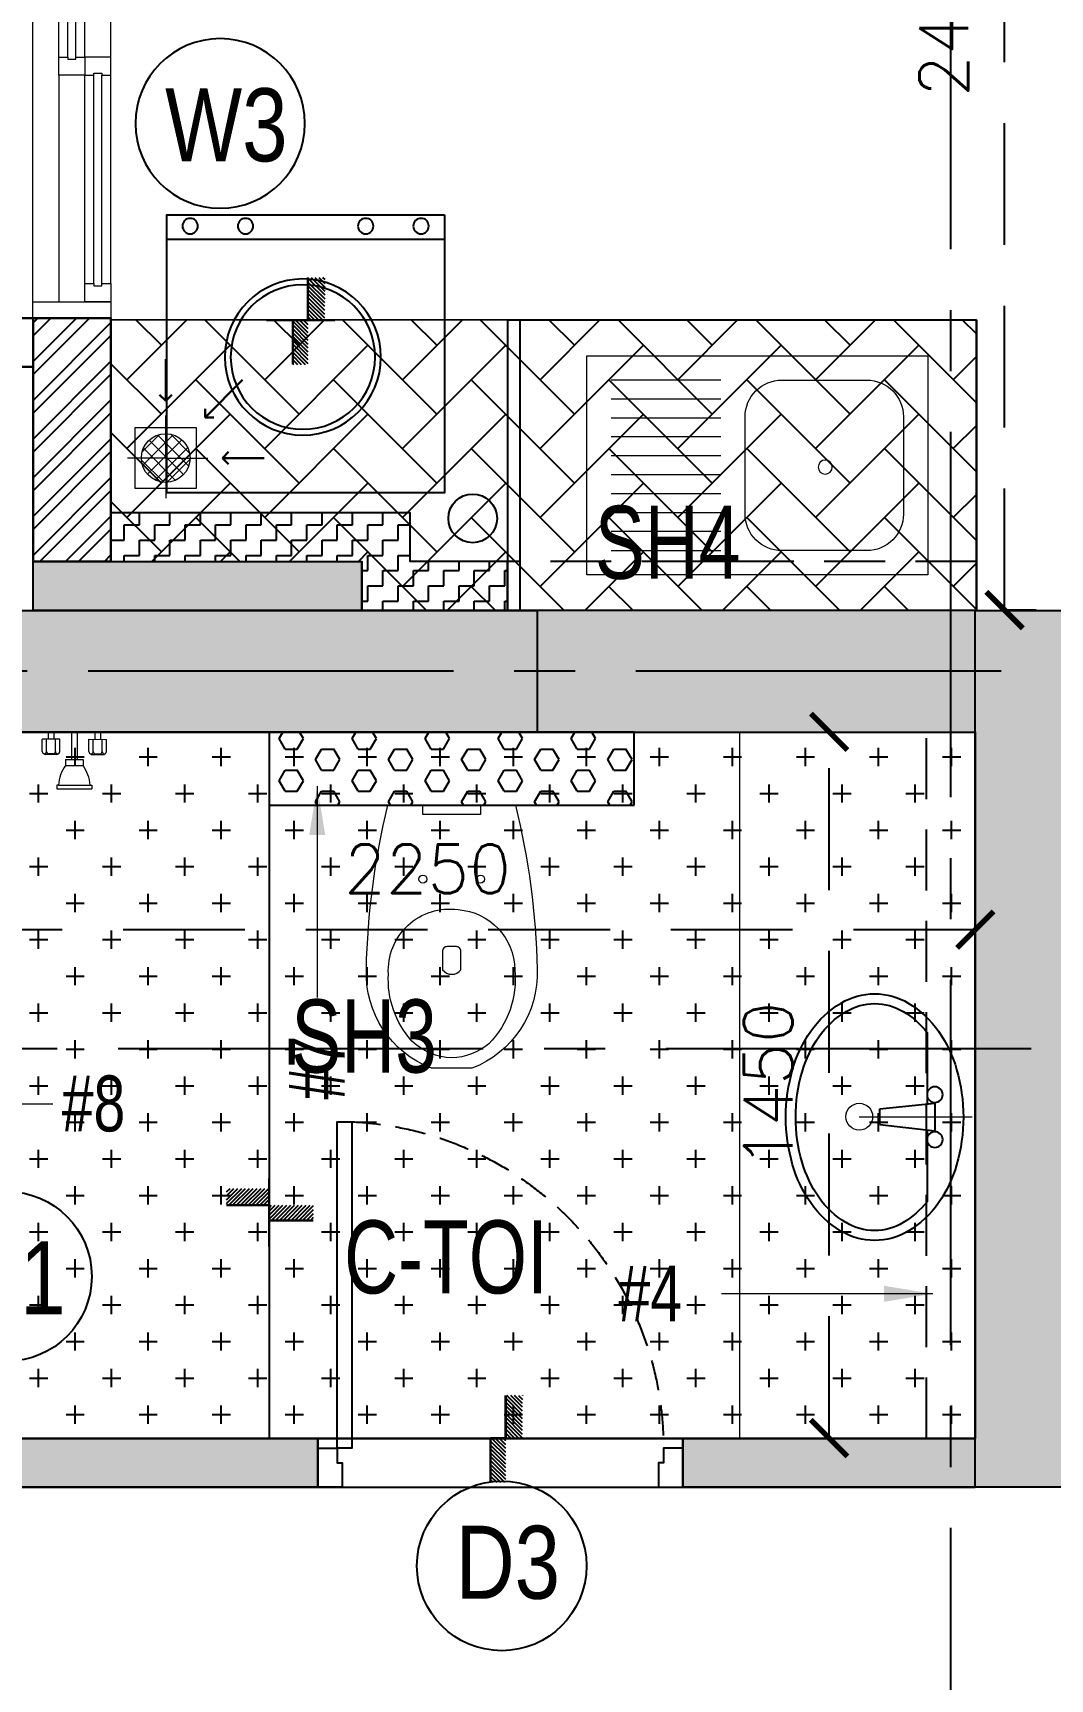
# Model space of a CAD drawing. Header units: millimetres. Extents: x 1180970 to 1231451, y -5737889 to -5695638.
# Drawn here: x 1200757 to 1202846, y -5723869 to -5720489 of the extents above; entities that cross this region are included whole.
import ezdxf
from ezdxf.enums import TextEntityAlignment as Align

# ---------------------------------------------------------------- set-up
doc = ezdxf.new("R2010")
doc.units = ezdxf.units.MM
doc.header["$LTSCALE"] = 1000
doc.header["$MEASUREMENT"] = 0
for name, pattern in [('2BHK-C$0$AUDIT_D_120904163729-0', [0]), ('2BHK-C$1$HIDDEN', [0.375, 0.25, -0.125]), ('AUDIT_D_120904163729-0', [0]), ('T8(T9 IS SIMILAR) - GROUND FLOOR - DIMENSION & TEXTING$0$HIDDEN', [0.375, 0.25, -0.125]), ('T8_REFUGE COLUMNS$0$CENTER2', [1.125, 0.75, -0.125, 0.125, -0.125])]:
    doc.linetypes.add(name, pattern=pattern)
doc.layers.get('0').update_dxf_attribs({"linetype": 'AUDIT_D_120904163729-0'})
for name, color, linetype in [('2BHK-C$0$$0$ELEV.', 5, 'Continuous'), ('2BHK-C$0$$0$LEDGE WALL', 5, 'Continuous'), ('2BHK-C$0$A-DECK SUNK 125', 8, 'Continuous'), ('2BHK-C$0$A-DOOR-FULL', 2, 'Continuous'), ('2BHK-C$0$A-HATCH -160', 251, '2BHK-C$0$AUDIT_D_120904163729-0'), ('2BHK-C$0$a-KIT FIX', 251, 'Continuous'), ('2BHK-C$0$A-SANITARY', 2, 'Continuous'), ('2BHK-C$0$A-SERVICES CUTOUT', 8, 'Continuous'), ('2BHK-C$0$a-tile drop', 3, 'Continuous'), ('2BHK-C$0$A-TOI SUNK 50MM', 8, 'Continuous'), ('2BHK-C$0$APT PLANS-typ$0$TILEDROP', 3, 'Continuous'), ('COL', 3, 'Continuous'), ('T8(T9 IS SIMILAR) - GROUND FLOOR - DIMENSION & TEXTING$0$A-DIMENSIONS', 2, 'T8(T9 IS SIMILAR) - GROUND FLOOR - DIMENSION & TEXTING$0$HIDDEN'), ('T8(T9 IS SIMILAR) - GROUND FLOOR - DIMENSION & TEXTING$0$a-window-no', 125, 'Continuous'), ('T8_REFUGE COLUMNS$0$A-CENTERLINE', 193, 'T8_REFUGE COLUMNS$0$CENTER2'), ('T8_REFUGE COLUMNS$0$A-RCC COLS', 3, 'Continuous'), ('T8_REFUGE COLUMNS$0$A-SHEAR WALL THICKENING', 3, 'Continuous')]:
    doc.layers.add(name, color=color, linetype=linetype)
for name, color, linetype, lineweight in [('2BHK-C$0$Window', 4, 'Continuous', 20), ('2BHK-C$1$$0$a-TOI-fixtures', 251, 'Continuous', 0), ('2BHK-C$1$a-TOI-fixtures', 251, 'Continuous', 0), ('2BHK-C$1$A-WALL- 160', 6, 'Continuous', 30), ('T8 - GROUND FLOOR CORE$0$a-Text', 4, 'Continuous', 0), ('T8(T9 IS SIMILAR) - GROUND FLOOR - DIMENSION & TEXTING$0$a-Text', 4, 'Continuous', 0), ('T8(T9 IS SIMILAR) - GROUND FLOOR - DIMENSION & TEXTING$0$R0-18-10-2014-T1-1st Podium Floor Plan$0$Text', 2, 'Continuous', 0), ('T8(T9 IS SIMILAR) - GROUND FLOOR$0$D&W', 8, 'Continuous', 25)]:
    doc.layers.add(name, color=color, linetype=linetype, lineweight=lineweight)
doc.layers.add('T8_REFUGE COLUMNS$0$COL-HATCH', color=7, linetype='Continuous', lineweight=25, true_color=0xa3a3a3)
doc.styles.add('2BHK-C$1$Romans 1', font='romans.shx', dxfattribs={"height": 100})
doc.styles.add('T8 - GROUND FLOOR CORE$0$ARIAL ARROW', font='swisscl.ttf')
doc.styles.add('T8(T9 IS SIMILAR) - GROUND FLOOR - DIMENSION & TEXTING$0$ARIAL ARROW', font='swisscl.ttf')
doc.styles.add('T8(T9 IS SIMILAR) - GROUND FLOOR - DIMENSION & TEXTING$0$LODHA STANDERD', font='sanss___.ttf')
doc.styles.add('T8(T9 IS SIMILAR) - GROUND FLOOR - DIMENSION & TEXTING$0$Romans 1', font='romans.shx', dxfattribs={"height": 100})
doc.styles.add('T8(T9 IS SIMILAR) - GROUND FLOOR - DIMENSION & TEXTING$0$Tahoma', font='tahoma.ttf')
doc.dimstyles.new('2BHK-C$1$ALPINE S', dxfattribs={"dimscale": 0, "dimtxt": 100, "dimasz": 75, "dimexe": 0, "dimexo": 0, "dimgap": 75, "dimtad": 1, "dimdec": 0, "dimzin": 0, "dimdsep": 46, "dimtxsty": '2BHK-C$1$Romans 1', "dimblk": '2BHK-C$1$_ArchTick', "dimcen": 0.09, "dimclrd": 256, "dimclre": 256, "dimclrt": 7, "dimadec": 0, "dimazin": 0, "dimtfac": 1, "dimtdec": 0, "dimtofl": 0, "dimtmove": 1, "dimatfit": 0, "dimldrblk": '2BHK-C$1$_Open90', "dimfxl": 1, "dimtolj": 1, "dimtzin": 0, "dimarcsym": 0})
doc.dimstyles.new('T8(T9 IS SIMILAR) - GROUND FLOOR - DIMENSION & TEXTING$0$ALPINE S', dxfattribs={"dimscale": 0, "dimtxt": 100, "dimasz": 75, "dimexe": 0, "dimexo": 0, "dimgap": 75, "dimtad": 1, "dimdec": 0, "dimzin": 0, "dimdsep": 46, "dimtxsty": 'T8(T9 IS SIMILAR) - GROUND FLOOR - DIMENSION & TEXTING$0$Romans 1', "dimblk": 'T8(T9 IS SIMILAR) - GROUND FLOOR - DIMENSION & TEXTING$0$_ArchTick', "dimcen": 0.09, "dimclrd": 256, "dimclre": 256, "dimclrt": 7, "dimadec": 0, "dimazin": 0, "dimtfac": 1, "dimtdec": 0, "dimtofl": 0, "dimtmove": 1, "dimatfit": 0, "dimldrblk": 'T8(T9 IS SIMILAR) - GROUND FLOOR - DIMENSION & TEXTING$0$_Open90', "dimfxl": 1, "dimtolj": 1, "dimtzin": 0, "dimarcsym": 0})
doc.dimstyles.new('T8(T9 IS SIMILAR) - GROUND FLOOR - DIMENSION & TEXTING$0$SAMATA STD', dxfattribs={"dimtxt": 100, "dimasz": 50, "dimexe": 50, "dimexo": 50, "dimgap": 10, "dimtad": 0, "dimdec": 0, "dimrnd": 5, "dimzin": 0, "dimdsep": 46, "dimtxsty": 'T8(T9 IS SIMILAR) - GROUND FLOOR - DIMENSION & TEXTING$0$Tahoma', "dimblk": 'T8(T9 IS SIMILAR) - GROUND FLOOR - DIMENSION & TEXTING$0$_Origin2', "dimcen": -50, "dimdle": 50, "dimclrd": 7, "dimclre": 7, "dimclrt": 7, "dimadec": 0, "dimazin": 0, "dimtfac": 1, "dimtdec": 0, "dimtmove": 1, "dimatfit": 3, "dimfxl": 150, "dimtfill": 1, "dimtolj": 1, "dimtzin": 0, "dimlwd": -1, "dimlwe": -1, "dimarcsym": 0})

# ---------------------------------------------------------------- blocks, each defined once
blk = doc.blocks.new('T8_REFUGE COLUMNS$0$A$C277F3394')
at = {"layer": 'T8_REFUGE COLUMNS$0$A-SHEAR WALL THICKENING', "linetype": 'ByBlock', "true_color": 0xa3a3a3}
h = blk.add_hatch(color=253, dxfattribs=at)
h.dxf.hatch_style = 1
h.paths.add_polyline_path([(-4335.3, -2350), (-3660.3, -2350), (-3660.3, -2450), (-4335.3, -2450)])
at = {"layer": 'T8_REFUGE COLUMNS$0$A-SHEAR WALL THICKENING', "linetype": 'ByBlock'}
blk.add_lwpolyline([(-4335.3, -2350), (-3660.3, -2350), (-3660.3, -2450), (-4335.3, -2450)], close=True, dxfattribs=at)
blk = doc.blocks.new('T8_REFUGE COLUMNS$0$A$C46A13422')
at = {"layer": 'T8_REFUGE COLUMNS$0$A-SHEAR WALL THICKENING', "linetype": 'ByBlock'}
blk.add_blockref('T8_REFUGE COLUMNS$0$A$C277F3394', (-5609.8, -7500), dxfattribs=at)
blk = doc.blocks.new('T8_REFUGE COLUMNS')
at = {"layer": 'T8_REFUGE COLUMNS$0$COL-HATCH', "linetype": 'ByBlock'}
h = blk.add_hatch(color=256, dxfattribs=at)
h.dxf.hatch_style = 1
h.paths.add_polyline_path([(1200282.1, -5721674.9), (1201792.1, -5721674.9), (1201792.1, -5721924.9), (1200282.1, -5721924.9)])
h = blk.add_hatch(color=256, dxfattribs=at)
h.dxf.hatch_style = 1
h.paths.add_polyline_path([(1202942.1, -5723474.9), (1202692.1, -5723474.9), (1202692.1, -5721674.9), (1202942.1, -5721674.9)])
at = {"layer": 'T8_REFUGE COLUMNS$0$A-CENTERLINE'}
for p, q in [((1202642.1, -5728808.5), (1202642.1, -5698573.6)), ((1217370.3, -5721799.9), (1182156.9, -5721799.9)), ((1217431.8, -5722574.9), (1182156.9, -5722574.9))]:
    blk.add_line(p, q, dxfattribs=at)
at = {"layer": 'T8_REFUGE COLUMNS$0$A-RCC COLS', "linetype": 'ByBlock'}
for points in [[(1200282.1, -5721674.9), (1201792.1, -5721674.9), (1201792.1, -5721924.9), (1200282.1, -5721924.9)], [(1202942.1, -5723474.9), (1202692.1, -5723474.9), (1202692.1, -5721674.9), (1202942.1, -5721674.9)]]:
    blk.add_lwpolyline(points, close=True, dxfattribs=at)
blk.add_blockref('T8_REFUGE COLUMNS$0$A$C46A13422', (1210702.1, -5711724.9), dxfattribs=at)
blk = doc.blocks.new('T8 - GROUND FLOOR CORE')
at = {"layer": 'T8 - GROUND FLOOR CORE$0$a-Text', "linetype": 'ByBlock', "char_height": 150, "width": 3499.366, "attachment_point": 3, "style": 'T8 - GROUND FLOOR CORE$0$ARIAL ARROW'}
for s, insert in [('SH4', (1202209.7, -5721460.1, 0)), ('SH3', (1201586.4, -5722473.7, 0))]:
    blk.add_mtext(s, dxfattribs=dict(at, insert=insert))
blk = doc.blocks.new('2BHK-C$0$1500')
at = {"layer": '2BHK-C$0$Window', "color": 1, "lineweight": 13}
for p, q in [((1150276.5, -5694418.8), (1148842.5, -5694418.8)), ((1149307.5, -5694418.8), (1148880, -5694418.8)), ((1149307.5, -5694472.1), (1148880, -5694472.1)), ((1149773.7, -5694472.1), (1149345, -5694472.1)), ((1149811.2, -5694472.1), (1150276.5, -5694472.1)), ((1149307.5, -5694525.5), (1148842.5, -5694525.5)), ((1149773.7, -5694525.5), (1149345, -5694525.5)), ((1150239, -5694525.5), (1149811.2, -5694525.5)), ((1149773.7, -5694578.8), (1148842.5, -5694578.8)), ((1150239, -5694578.8), (1149811.2, -5694578.8))]:
    blk.add_line(p, q, dxfattribs=at)
at = {"layer": '2BHK-C$0$Window', "color": 5, "lineweight": 13}
for p, q in [((1149307.5, -5694449.1), (1148880, -5694449.1)), ((1149307.5, -5694453.6), (1148880, -5694453.6)), ((1149773.7, -5694490.7), (1149345, -5694490.7)), ((1149773.7, -5694506.9), (1149345, -5694506.9)), ((1150239, -5694544.1), (1149811.2, -5694544.1)), ((1150239, -5694560.2), (1149811.2, -5694560.2))]:
    blk.add_line(p, q, dxfattribs=at)
at = {"layer": '2BHK-C$0$Window', "color": 4, "lineweight": 13}
for points in [[(1148842.5, -5694418.8), (1148809.5, -5694418.8), (1148809.5, -5694578.8), (1148842.5, -5694578.8)], [(1148880, -5694453.6), (1148880, -5694472.1), (1148842.5, -5694472.1), (1148842.5, -5694418.8), (1148880, -5694418.8), (1148880, -5694449.1), (1148875.5, -5694449.1), (1148875.5, -5694453.6)], [(1149307.5, -5694453.6), (1149307.5, -5694472.1), (1149345, -5694472.1), (1149345, -5694418.8), (1149307.5, -5694418.8), (1149307.5, -5694449.1), (1149312, -5694449.1), (1149312, -5694453.6)], [(1150309.5, -5694418.8), (1150276.5, -5694418.8), (1150276.5, -5694578.8), (1150309.5, -5694578.8)], [(1149345, -5694506.9), (1149345, -5694525.5), (1149307.5, -5694525.5), (1149307.5, -5694472.1), (1149345, -5694472.1), (1149345, -5694490.7), (1149340.5, -5694490.7), (1149340.5, -5694506.9)], [(1149773.7, -5694506.9), (1149773.7, -5694525.5), (1149811.2, -5694525.5), (1149811.2, -5694472.1), (1149773.7, -5694472.1), (1149773.7, -5694490.7), (1149778.2, -5694490.7), (1149778.2, -5694506.9)], [(1149811.2, -5694560.2), (1149811.2, -5694578.8), (1149773.7, -5694578.8), (1149773.7, -5694525.5), (1149811.2, -5694525.5), (1149811.2, -5694544.1), (1149806.7, -5694544.1), (1149806.7, -5694560.2)], [(1150239, -5694560.2), (1150239, -5694578.8), (1150276.5, -5694578.8), (1150276.5, -5694525.5), (1150239, -5694525.5), (1150239, -5694544.1), (1150243.5, -5694544.1), (1150243.5, -5694560.2)]]:
    blk.add_lwpolyline(points, close=True, dxfattribs=at)
blk = doc.blocks.new('2BHK-C$1$_ArchTick')
at = {"color": 0, "linetype": 'ByBlock', "const_width": 0.15}
blk.add_lwpolyline([(-0.5, -0.5), (0.5, 0.5)], dxfattribs=at)
blk = doc.blocks.new('2BHK-C$1$_Open90')
at = {"color": 0, "linetype": 'ByBlock', "lineweight": -2}
for p, q in [((0, 0), (-1, 0)), ((-0.5, 0.5), (0, 0)), ((0, 0), (-0.5, -0.5))]:
    blk.add_line(p, q, dxfattribs=at)
blk = doc.blocks.new('2BHK-C$0$$0$EWC 1-flat-3')
at = {"layer": '2BHK-C$1$$0$a-TOI-fixtures', "ltscale": 1.5}
blk.add_line((130.9, 0), (-130.9, 0), dxfattribs=at)
for points in [[(-130.9, 0, -0.055103), (-175.3, 336.2, -0.321827), (-41.6, 540), (41.6, 540, -0.321827), (175.3, 336.2, -0.055103), (130.9, 0, -27.681239)], [(-13.2, 214.3, -0.391448), (-129.3, 337.7, -0.224585), (-76.1, 489.9, -0.160675), (0, 518.7, -0.183016), (81.6, 484.1, -0.201424), (130, 346.4, -0.474507), (-13.2, 214.3, -2.927417)], [(-9.5, 290.2), (9.5, 290.2, 0.414214), (18.9, 299.7), (18.9, 337.6, 0.5), (-18.9, 337.6), (-18.9, 299.7, 0.414214), (-9.5, 290.2, 0.530498)]]:
    blk.add_lwpolyline(points, format="xyb", dxfattribs=at)
at = {"layer": '2BHK-C$1$$0$a-TOI-fixtures'}
blk.add_lwpolyline([(-59.2, 0), (-59.2, 18.9), (59.2, 18.9), (59.2, 0)], close=True, dxfattribs=at)
at = {"layer": '2BHK-C$1$$0$a-TOI-fixtures', "ltscale": 1.5}
for centre in [(-59.2, 151.6), (59.2, 151.6)]:
    blk.add_circle(centre, 8.31, dxfattribs=at)
blk = doc.blocks.new('2BHK-C$0$$0$SH-flat-2')
at = {"layer": '2BHK-C$1$$0$a-TOI-fixtures'}
for p, q in [((0.1, 54), (14.6, 54)), ((0.1, 42), (14.6, 42)), ((39.7, 38.7), (14.5, 38.7)), ((14.6, 30), (14.7, 66)), ((39.8, 57.2), (14.6, 57.2)), ((39.9, 65.9), (14.7, 66)), ((44.6, 43), (44.6, 52.2)), ((45.9, 36.2), (45.9, 59)), ((108.5, 35.8), (116.3, 35.8)), ((108.5, 32.4), (108.5, 35.8)), ((116.2, -36.2), (116.3, 35.8)), ((0, -6), (0, 6)), ((0, 6), (56.3, 5.9)), ((39.8, 29.9), (14.6, 30)), ((43.4, 31.6), (44.7, 33.1)), ((56.2, -18.1), (56.3, 17.9)), ((56.3, 17.9), (68.3, 17.9)), ((68.2, -18.1), (68.3, 17.9)), ((108.4, -32.8), (108.5, 32.4)), ((0, -6), (56.3, -6.1)), ((14.5, -30), (14.4, -66)), ((39.7, -30.1), (14.5, -30)), ((43.3, -31.7), (44.6, -33.3)), ((56.2, -18.1), (68.2, -18.1)), ((108.4, -32.8), (108.4, -36.2)), ((-0.1, -42), (14.4, -42)), ((-0.1, -54), (14.4, -54)), ((39.5, -57.3), (14.3, -57.3)), ((39.6, -38.8), (14.4, -38.8)), ((39.6, -66.1), (14.4, -66)), ((44.4, -43.2), (44.4, -52.4)), ((45.7, -36.4), (45.7, -59.2)), ((108.4, -36.2), (116.2, -36.2))]:
    blk.add_line(p, q, dxfattribs=at)
for centre, radius, start, end in [((39.8, 43.5), 4.8, 269.8776, 359.8776), ((39.7, 33.9), 4.8, 359.8776, 89.8776), ((39.8, 62), 4.8, 269.8776, 359.8776), ((39.8, 52.2), 4.8, 359.8776, 89.8776), ((39.8, 34.7), 4.8, 269.8776, 359.8776), ((39.9, 61.1), 4.8, 359.8776, 89.8776), ((41.1, 59), 4.8, 359.8776, 46.4449), ((41.1, 36.2), 4.8, 319.2258, 359.8776), ((114.8, -47.9), 80.5, 94.4595, 125.2375), ((39.7, -34.9), 4.8, 359.8776, 89.8776), ((40.9, -36.4), 4.8, 359.8776, 40.5294), ((115, 47.4), 80.5, 234.5177, 265.2957), ((39.5, -52.4), 4.8, 269.8776, 359.8776), ((39.5, -62.1), 4.8, 359.8776, 89.8776), ((39.6, -34), 4.8, 269.8776, 359.8776), ((39.6, -43.6), 4.8, 359.8776, 89.8776), ((39.6, -61.3), 4.8, 269.8776, 359.8776), ((40.9, -59.2), 4.8, 313.3103, 359.8776)]:
    blk.add_arc(centre, radius, start, end, dxfattribs=at)
blk = doc.blocks.new('2BHK-C$0$TILE DROP -x')
at = {"layer": '2BHK-C$0$APT PLANS-typ$0$TILEDROP'}
h = blk.add_hatch(dxfattribs=at)
h.set_pattern_fill('ACET-2D-ANSI31', color=8, scale=90, angle=90, style=0)
h.set_pattern_definition([(135, (-851695.914, 5365039.183), (-7.954951288, -7.954951288), [])])
h.paths.add_polyline_path([(-58323.9, -19205.9), (-58323.9, -19023.7), (-58261.5, -19023.7), (-58261.5, -19205.9)])
edge = h.paths.add_edge_path()
edge.add_line((-58323.9, -19381.2), (-58393.7, -19381.2))
edge.add_line((-58323.9, -19205.9), (-58323.9, -19381.2))
edge.add_line((-58393.1, -19205.9), (-58323.9, -19205.9))
edge.add_line((-58393.1, -19381.2), (-58393.1, -19205.9))
at = {"layer": '2BHK-C$0$APT PLANS-typ$0$TILEDROP', "color": 1}
blk.add_line((-58153.9, -19205.9), (-58434, -19205.9), dxfattribs=at)
at = {"layer": '2BHK-C$0$APT PLANS-typ$0$TILEDROP', "color": 20, "const_width": 10}
for points in [[(-58261.5, -19205.9), (-58261.5, -19023.7)], [(-58323.9, -19381.2), (-58323.9, -19205.9)], [(-58323.9, -19205.9), (-58261.5, -19205.9)]]:
    blk.add_lwpolyline(points, dxfattribs=at)
blk = doc.blocks.new('2BHK-C$0$WB1')
at = {"layer": '2BHK-C$0$A-SANITARY', "color": 0, "ltscale": 1000}
for p, q in [((190074.4, -1779394.5), (190063, -1779507.9)), ((190106.8, -1779394.5), (190119.9, -1779507.9)), ((189917.5, -1779491.7), (190064.6, -1779491.7)), ((190061.5, -1779507.9), (190121.4, -1779507.9)), ((190118, -1779491.7), (190265.4, -1779491.7))]:
    blk.add_line(p, q, dxfattribs=at)
at = {"layer": '2BHK-C$0$A-SANITARY', "color": 0}
blk.add_line((190106.8, -1779394.5), (190074.4, -1779394.5), dxfattribs=at)
for centre, major_axis, start_param, end_param in [((190091.4, -1779555.7), (-92.6, 341.5), 6.018375, 6.298924), ((190091.4, -1779555.7), (-92.6, 341.5), 5.737826, 6.018375), ((190067.1, -1779471.3), (-69.6, 256.7), 0.015739, 0.342992), ((190067.1, -1779471.3), (-64.3, 237.2), 0.015739, 0.342992), ((190091.4, -1779555.7), (-87.3, 322), 6.018375, 6.298924), ((190091.4, -1779555.7), (-87.3, 322), 5.737826, 6.018375), ((190115.8, -1779471.3), (-64.3, 237.2), 5.410573, 5.737826), ((190115.8, -1779471.3), (-69.6, 256.7), 5.410573, 5.737826), ((190030, -1779417.8), (-52.6, 193.9), 0.342992, 0.768932), ((190030, -1779417.8), (-47.3, 174.4), 0.342992, 0.768932), ((190152.9, -1779417.8), (-47.3, 174.4), 4.984633, 5.410573), ((190152.9, -1779417.8), (-52.6, 193.9), 4.984633, 5.410573), ((189973.2, -1779384.1), (-35.3, 130.2), 0.768932, 1.305986), ((189973.2, -1779384.1), (-30, 110.7), 0.768932, 1.305986), ((190209.6, -1779384.1), (-30, 110.7), 4.447579, 4.984633), ((190209.6, -1779384.1), (-35.3, 130.2), 4.447579, 4.984633), ((189973.2, -1779384.1), (-35.3, 130.2), 1.305986, 1.84304), ((189973.2, -1779384.1), (-30, 110.7), 1.305986, 1.84304), ((190209.6, -1779384.1), (-30, 110.7), 3.910525, 4.447579), ((190209.6, -1779384.1), (-35.3, 130.2), 3.910525, 4.447579), ((190030, -1779350.3), (-47.3, 174.4), 1.84304, 2.20494), ((190152.9, -1779350.3), (-47.3, 174.4), 3.548625, 3.910525), ((190030, -1779350.3), (-52.6, 193.9), 1.84304, 2.268981), ((190152.9, -1779350.3), (-52.6, 193.9), 3.484585, 3.910525), ((190067.1, -1779296.9), (-69.6, 256.7), 2.268981, 2.596234), ((190045.3, -1779507.9), (-4.2, 15.6), 6.018375, 12.30156), ((190137.6, -1779507.9), (-4.2, 15.6), 6.018375, 12.30156), ((190115.8, -1779296.9), (-69.6, 256.7), 3.157331, 3.484585), ((190091.4, -1779212.5), (-92.6, 341.5), 2.596234, 2.876783), ((190091.4, -1779212.5), (-92.6, 341.5), 2.876783, 3.157331)]:
    blk.add_ellipse(centre, major_axis=major_axis, ratio=1, start_param=start_param, end_param=end_param, dxfattribs=at)
blk = doc.blocks.new('*U281')
for points in [[(0, 0), (0, 670), (-30, 670), (-30, 0)], [(-710, 0), (-670, 0), (-670, -30), (-660, -30), (-660, -80), (-710, -80)], [(40, 0), (0, 0), (0, -30), (-10, -30), (-10, -80), (40, -80)]]:
    blk.add_lwpolyline(points, close=True)
at = {"color": 0, "linetype": 'ByBlock', "ltscale": 0.25}
blk.add_arc((1, -0.4), 671, 92.373, 179.9653, dxfattribs=at)
blk = doc.blocks.new('2BHK-C$0$SINK1-flat-1')
at = {"layer": '2BHK-C$1$a-TOI-fixtures'}
for p, q in [((-275, -50), (-50, -50)), ((-275, -88.9), (-50, -88.9)), ((-275, -127.8), (-50, -127.8)), ((-275, -166.7), (-50, -166.7)), ((-275, -205.6), (-50, -205.6)), ((-275, -244.4), (-50, -244.4)), ((-275, -283.3), (-50, -283.3)), ((-275, -322.2), (-50, -322.2)), ((-275, -361.1), (-50, -361.1)), ((-50, -400), (-275, -400))]:
    blk.add_line(p, q, dxfattribs=at)
blk.add_lwpolyline([(-700, 0), (-700, -450), (0, -450), (0, 0)], close=True, dxfattribs=at)
blk.add_lwpolyline([(-400, -50), (-575, -50, 0.414214), (-650, -125), (-650, -325, 0.414214), (-575, -400), (-400, -400, 0.414214), (-325, -325), (-325, -125, 0.414214)], format="xyb", close=True, dxfattribs=at)
at = {"layer": '2BHK-C$1$a-TOI-fixtures', "linetype": 'Continuous'}
blk.add_circle((-489.5, -228.6), 14.4, dxfattribs=at)
blk = doc.blocks.new('2BHK-C$0$WM-flat-1')
at = {"layer": '2BHK-C$0$a-KIT FIX'}
blk.add_line((-110.3, -114.8), (-680.7, -114.8), dxfattribs=at)
blk.add_lwpolyline([(-680.7, -64.8), (-680.7, -635.2), (-110.3, -635.2), (-110.3, -64.8)], close=True, dxfattribs=at)
for centre, radius in [((-632.6, -87.9), 15.9), ((-519, -87.9), 15.9), ((-272.1, -87.9), 15.9), ((-158.4, -87.9), 15.9), ((-389.9, -356.8), 160.3), ((-389.9, -356.8), 148.3)]:
    blk.add_circle(centre, radius, dxfattribs=at)
blk = doc.blocks.new('T8(T9 IS SIMILAR) - GROUND FLOOR - DIMENSION & TEXTING$0$_ArchTick')
at = {"color": 0, "linetype": 'ByBlock', "const_width": 0.15}
blk.add_lwpolyline([(-0.5, -0.5), (0.5, 0.5)], dxfattribs=at)
blk = doc.blocks.new('*D751')
at = {"layer": 'T8(T9 IS SIMILAR) - GROUND FLOOR - DIMENSION & TEXTING$0$A-DIMENSIONS', "linetype": 'T8(T9 IS SIMILAR) - GROUND FLOOR - DIMENSION & TEXTING$0$HIDDEN', "lineweight": -2, "transparency": 16777216}
for p, q in [((1202817.3, -5719224.4), (1202752.4, -5719224.4)), ((1202817.3, -5721674.4), (1202752.4, -5721674.4))]:
    blk.add_line(p, q, dxfattribs=at)
at = {"layer": 'T8(T9 IS SIMILAR) - GROUND FLOOR - DIMENSION & TEXTING$0$A-DIMENSIONS', "lineweight": -2, "transparency": 16777216}
blk.add_line((1202752.4, -5721674.4), (1202752.4, -5719224.4), dxfattribs=at)
at = {"layer": 'T8(T9 IS SIMILAR) - GROUND FLOOR - DIMENSION & TEXTING$0$A-DIMENSIONS', "linetype": 'ByBlock', "lineweight": -2, "transparency": 16777216, "xscale": 75, "yscale": 75, "zscale": 75}
for p, rotation in [((1202752.4, -5719224.4), 90), ((1202752.4, -5721674.4), 270)]:
    blk.add_blockref('T8(T9 IS SIMILAR) - GROUND FLOOR - DIMENSION & TEXTING$0$_ArchTick', p, dxfattribs=dict(at, rotation=rotation))
at = {"layer": 'T8(T9 IS SIMILAR) - GROUND FLOOR - DIMENSION & TEXTING$0$A-DIMENSIONS', "color": 7, "linetype": 'ByBlock', "transparency": 16777216, "insert": (1202627.4, -5720449.4), "char_height": 100, "attachment_point": 5, "rotation": 90, "style": 'T8(T9 IS SIMILAR) - GROUND FLOOR - DIMENSION & TEXTING$0$Romans 1'}
blk.add_mtext('\\A1;2450', dxfattribs=at)
blk = doc.blocks.new('T8(T9 IS SIMILAR) - GROUND FLOOR - DIMENSION & TEXTING$0$_Open90')
at = {"color": 0, "linetype": 'ByBlock', "lineweight": -2}
for p, q in [((-0.5, 0.5), (0, 0)), ((0, 0), (-1, 0)), ((0, 0), (-0.5, -0.5))]:
    blk.add_line(p, q, dxfattribs=at)
blk = doc.blocks.new('*D734')
at = {"layer": 'T8(T9 IS SIMILAR) - GROUND FLOOR - DIMENSION & TEXTING$0$A-DIMENSIONS', "linetype": 'T8(T9 IS SIMILAR) - GROUND FLOOR - DIMENSION & TEXTING$0$HIDDEN', "lineweight": -2, "transparency": 16777216}
for p, q in [((1200442.3, -5721924.4), (1200442.3, -5722330.4)), ((1202692, -5721924.4), (1202692, -5722330.4))]:
    blk.add_line(p, q, dxfattribs=at)
at = {"layer": 'T8(T9 IS SIMILAR) - GROUND FLOOR - DIMENSION & TEXTING$0$A-DIMENSIONS', "lineweight": -2, "transparency": 16777216}
blk.add_line((1202692, -5722330.4), (1200442.3, -5722330.4), dxfattribs=at)
at = {"layer": 'T8(T9 IS SIMILAR) - GROUND FLOOR - DIMENSION & TEXTING$0$A-DIMENSIONS', "linetype": 'ByBlock', "lineweight": -2, "transparency": 16777216, "xscale": 75, "yscale": 75, "zscale": 75, "rotation": 180}
blk.add_blockref('T8(T9 IS SIMILAR) - GROUND FLOOR - DIMENSION & TEXTING$0$_ArchTick', (1200442.3, -5722330.4), dxfattribs=at)
at = {"layer": 'T8(T9 IS SIMILAR) - GROUND FLOOR - DIMENSION & TEXTING$0$A-DIMENSIONS', "linetype": 'ByBlock', "lineweight": -2, "transparency": 16777216, "xscale": 75, "yscale": 75, "zscale": 75}
blk.add_blockref('T8(T9 IS SIMILAR) - GROUND FLOOR - DIMENSION & TEXTING$0$_ArchTick', (1202692, -5722330.4), dxfattribs=at)
at = {"layer": 'T8(T9 IS SIMILAR) - GROUND FLOOR - DIMENSION & TEXTING$0$A-DIMENSIONS', "color": 7, "linetype": 'ByBlock', "transparency": 16777216, "insert": (1201567.1, -5722205.4), "char_height": 100, "attachment_point": 5, "style": 'T8(T9 IS SIMILAR) - GROUND FLOOR - DIMENSION & TEXTING$0$Romans 1'}
blk.add_mtext('\\A1;2250', dxfattribs=at)
blk = doc.blocks.new('*D735')
at = {"layer": 'T8(T9 IS SIMILAR) - GROUND FLOOR - DIMENSION & TEXTING$0$A-DIMENSIONS', "lineweight": -2, "transparency": 16777216}
blk.add_line((1202392, -5723374), (1202392, -5721924.4), dxfattribs=at)
at = {"layer": 'T8(T9 IS SIMILAR) - GROUND FLOOR - DIMENSION & TEXTING$0$A-DIMENSIONS', "linetype": 'ByBlock', "lineweight": -2, "transparency": 16777216, "xscale": 75, "yscale": 75, "zscale": 75}
for p, rotation in [((1202392, -5721924.4), 90), ((1202392, -5723374), 270)]:
    blk.add_blockref('T8(T9 IS SIMILAR) - GROUND FLOOR - DIMENSION & TEXTING$0$_ArchTick', p, dxfattribs=dict(at, rotation=rotation))
at = {"layer": 'T8(T9 IS SIMILAR) - GROUND FLOOR - DIMENSION & TEXTING$0$A-DIMENSIONS', "color": 7, "linetype": 'ByBlock', "transparency": 16777216, "insert": (1202267, -5722649.2), "char_height": 100, "attachment_point": 5, "rotation": 90, "style": 'T8(T9 IS SIMILAR) - GROUND FLOOR - DIMENSION & TEXTING$0$Romans 1'}
blk.add_mtext('\\A1;1450', dxfattribs=at)
blk = doc.blocks.new('T8(T9 IS SIMILAR) - GROUND FLOOR - DIMENSION & TEXTING$0$WINDOW TAG')
at = {"layer": 'T8(T9 IS SIMILAR) - GROUND FLOOR - DIMENSION & TEXTING$0$a-window-no'}
blk.add_circle((0, 0), 174.1, dxfattribs=at)
at = {"layer": 'T8(T9 IS SIMILAR) - GROUND FLOOR - DIMENSION & TEXTING$0$a-window-no', "style": 'T8(T9 IS SIMILAR) - GROUND FLOOR - DIMENSION & TEXTING$0$LODHA STANDERD'}
blk.add_attdef('WINDOW', text='', height=150, dxfattribs=at).set_placement((11.3, 2.8), align=Align.MIDDLE_CENTER)
blk = doc.blocks.new('T8(T9 IS SIMILAR) - GROUND FLOOR - DIMENSION & TEXTING$0$_Origin2')
at = {"color": 0, "linetype": 'ByBlock', "lineweight": -2}
blk.add_line((-0.5, 0), (-1, 0), dxfattribs=at)
for radius in [0.5, 0.25]:
    blk.add_circle((0, 0), radius, dxfattribs=at)
blk = doc.blocks.new('2BHK-C$1$A$C1DA736AB')
at = {"layer": '2BHK-C$1$a-TOI-fixtures', "linetype": 'ByBlock'}
for points in [[(117, 0.4, 0), (202.3, 0.4, 0)], [(81.7, -82.8, 0), (158.2, -159.9, 0)], [(0.4, -117, 0), (0.4, -202.3, 0)]]:
    blk.add_leader(points, dimstyle='2BHK-C$1$ALPINE S', override={"dimscale": 1, "dimasz": 25, "dimtad": 0, "dimfxl": 5, "dimtfill": 1, "dimarcsym": 1}, dxfattribs=at)
blk = doc.blocks.new('2BHK-C$1$Type-A-First Floor Plan-bottom-up$0$FLOOR TRAP-flat-6')
at = {"layer": '2BHK-C$1$a-TOI-fixtures'}
h = blk.add_hatch(dxfattribs=at)
h.set_pattern_fill('ACET-2D-_USER', color=256, scale=20, angle=45, style=0, double=1, pattern_type=0)
h.set_pattern_definition([(45, (-789896.981, 5385770.066), (-14.142135624, 14.142135624), []), (135, (-789896.981, 5385770.066), (-14.142135624, -14.142135624), [])])
edge = h.paths.add_edge_path()
edge.add_arc((150, 150), 50, 0, 360)
for q in [(150, 228.6), (67.6, 150), (237.4, 150), (150, 63.6)]:
    blk.add_line((150, 150), q, dxfattribs=at)
blk.add_lwpolyline([(87.5, 212.5), (212.5, 212.5), (212.5, 87.5), (87.5, 87.5)], close=True, dxfattribs=at)
blk.add_circle((150, 150), 50, dxfattribs=at)
at = {"layer": '2BHK-C$1$A-WALL- 160', "linetype": 'ByBlock', "xscale": -1, "rotation": 90}
blk.add_blockref('2BHK-C$1$A$C1DA736AB', (150.4, 150.4, 0), dxfattribs=at)
blk = doc.blocks.new('2BHK-C')
at = {"layer": '2BHK-C$0$A-DECK SUNK 125'}
h = blk.add_hatch(dxfattribs=at)
h.set_pattern_fill('AR-HBONE', color=256, scale=25)
h.set_pattern_definition([(45, (-0.33, -0.55), (1e-14, 141.4213562), [300, -100]), (135, (70.38, 70.16), (1e-14, 141.4213562), [300, -100])])
h.paths.add_polyline_path([(1148201.7, -5721078.3), (1146424.2, -5721079.1), (1146424.2, -5721574.6), (1146938.8, -5721574.6), (1146938.8, -5721674.6), (1148201.7, -5721674.6)])
at = {"layer": '2BHK-C$0$A-HATCH -160', "linetype": 'ByBlock'}
h = blk.add_hatch(dxfattribs=at)
h.set_pattern_fill('ZIGZAG', color=256, scale=250)
h.set_pattern_definition([(0, (0, 0), (31.25, 31.25), [31.25, -31.25]), (90, (31.25, 0), (-31.25, 31.25), [31.25, -31.25])])
h.paths.add_polyline_path([(1142149.2, -5723474.6), (1143849.2, -5723474.6), (1143849.2, -5723374.6), (1142149.2, -5723374.6)])
h.paths.add_polyline_path([(1144889.2, -5724474.6), (1144889.2, -5724574.6), (1147099.2, -5724574.6), (1147099.2, -5724474.6), (1145949.1, -5724474.2), (1145949.1, -5724374.2), (1145849.1, -5724374.2), (1145849.1, -5724474.6)])
h.paths.add_polyline_path([(1145949.1, -5723374.2), (1146848.9, -5723374.2), (1146848.9, -5723474.2), (1145949.1, -5723474.2)])
h.paths.add_polyline_path([(1147598.9, -5723474.2), (1148198.9, -5723474.2), (1148198.9, -5723374.2), (1147598.9, -5723374.2)])
h.paths.add_polyline_path([(1145549.1, -5721674.6), (1145649.1, -5721674.6), (1145649.1, -5721174.6), (1145649, -5721174.6), (1145649.1, -5721073.7), (1145549.1, -5721073.9)])
h.paths.add_polyline_path([(1148199.2, -5728684.2), (1148934.2, -5728684.2), (1148934.2, -5728584.2), (1148199.2, -5728584.2)])
h = blk.add_hatch(dxfattribs=at)
h.set_pattern_fill('ANSI32', color=256, scale=150)
h.paths.add_polyline_path([(1146264.2, -5721074.6), (1146424.2, -5721074.6), (1146424.2, -5721574.6), (1146264.2, -5721574.6)])
h = blk.add_hatch(dxfattribs=at)
h.set_pattern_fill('ZIGZAG', color=256, scale=250)
h.set_pattern_definition([(0, (-54493.106, 0.356), (31.25, 31.25), [31.25, -31.25]), (90, (-54461.856, 0.356), (-31.25, 31.25), [31.25, -31.25])])
h.paths.add_polyline_path([(1146424.2, -5721474.6), (1146424.2, -5721574.6), (1146938.8, -5721574.5), (1146938.8, -5721674.6), (1147238.9, -5721674.6), (1147238.9, -5721574.6), (1147038.8, -5721574.6), (1147038.8, -5721474.6)])
h = blk.add_hatch(dxfattribs=at)
h.set_pattern_fill('HEX', color=256, scale=200)
h.set_pattern_definition([(0, (-0.327, 4e-08), (0, 43.3012702), [25, -50]), (120, (-0.327, 4e-08), (-37.5, -21.6506351), [25, -50]), (60, (24.673, 4e-08), (-37.5, 21.6506351), [25, -50])])
h.paths.add_polyline_path([(1147499.1, -5722074.9), (1147499.1, -5721924.6), (1147199.4, -5721924.6), (1147199.4, -5721924.6), (1146749, -5721924.6), (1146749, -5722074.9)])
at = {"layer": '2BHK-C$0$A-TOI SUNK 50MM'}
h = blk.add_hatch(dxfattribs=at)
h.set_pattern_fill('CROSS', color=256, scale=300, style=0)
h.set_pattern_definition([(0, (-0.33, -0.9), (75, 75), [37.5, -112.5]), (90, (18.42, -19.65), (-75, 75), [37.5, -112.5])])
h.paths.add_polyline_path([(1142149.2, -5723374.6), (1144599.2, -5723374.6), (1144599.2, -5721924.9), (1142149.2, -5721924.9)])
h.paths.add_polyline_path([(1148198.9, -5723374.6), (1145949.1, -5723374.6), (1145949.1, -5721924.9), (1148198.9, -5721924.9)])
at = {"linetype": 'ByBlock', "elevation": 0.4}
blk.add_lwpolyline([(1146848.9, -5723474.6), (1147598.9, -5723474.6), (1147598.9, -5723374.6), (1146848.9, -5723374.6)], close=True, dxfattribs=at)
at = {"layer": '2BHK-C$0$$0$ELEV.'}
blk.add_line((1146749, -5721924.7, 0.4), (1146749.1, -5723374.6, 0.4), dxfattribs=at)
at = {"layer": '2BHK-C$0$$0$LEDGE WALL', "linetype": '2BHK-C$1$HIDDEN', "ltscale": 0.5}
blk.add_line((1148098.9, -5723374.6, 0.4), (1148098.9, -5721924.9, 0.4), dxfattribs=at)
at = {"layer": '2BHK-C$0$$0$LEDGE WALL', "ltscale": 0.5, "elevation": 0.4}
blk.add_lwpolyline([(1146424.2, -5721474.6), (1146424.2, -5721574.6), (1146938.8, -5721574.5), (1146938.8, -5721674.6), (1147238.9, -5721674.6), (1147238.9, -5721574.6), (1147038.8, -5721574.6), (1147038.8, -5721474.6), (1146424.2, -5721474.6)], close=True, dxfattribs=at)
at = {"layer": '2BHK-C$0$$0$LEDGE WALL', "linetype": '2BHK-C$1$HIDDEN', "ltscale": 0.5, "elevation": 0.4}
blk.add_lwpolyline([(1148201.7, -5721674.6), (1148201.7, -5721574.6), (1147238.9, -5721574.6)], dxfattribs=at)
at = {"layer": '2BHK-C$0$$0$LEDGE WALL', "elevation": 0.4}
blk.add_lwpolyline([(1147499.1, -5722074.9), (1147499.1, -5721924.6), (1146749, -5721924.6), (1146749, -5722074.9)], close=True, dxfattribs=at)
at = {"layer": '2BHK-C$0$$0$LEDGE WALL', "linetype": 'ByBlock'}
blk.add_circle((1147167.2, -5721486, 0.4), 50, dxfattribs=at)
at = {"layer": '2BHK-C$0$a-KIT FIX', "color": 1}
for p, q in [((1147238.9, -5721078.7, 0.4), (1148201.7, -5721078.6, 0.4)), ((1147238.9, -5721078.7, 0.4), (1147238.9, -5721674.6, 0.4)), ((1147263.9, -5721078.7, 0.4), (1147263.9, -5721674.6, 0.4))]:
    blk.add_line(p, q, dxfattribs=at)
at = {"layer": '2BHK-C$0$A-SERVICES CUTOUT', "ltscale": 5, "elevation": 0.4}
blk.add_lwpolyline([(1148201.7, -5721078.3), (1146424.2, -5721079.1), (1146424.2, -5721574.6), (1146938.8, -5721574.6), (1146938.8, -5721674.6), (1148201.7, -5721674.6)], close=True, dxfattribs=at)
at = {"layer": '2BHK-C$0$A-TOI SUNK 50MM'}
blk.add_line((1146848.9, -5723374.6, 0.4), (1147598.9, -5723374.6, 0.4), dxfattribs=at)
blk.add_line((1146848.9, -5723374.6, 0.4), (1147598.9, -5723374.6, 0.4), dxfattribs=at)
at = {"layer": '2BHK-C$0$A-TOI SUNK 50MM', "elevation": 0.4}
blk.add_lwpolyline([(1148198.9, -5723374.6), (1145949.1, -5723374.6), (1145949.1, -5721924.9), (1148198.9, -5721924.9)], close=True, dxfattribs=at)
at = {"layer": '2BHK-C$1$a-TOI-fixtures'}
blk.add_line((1147715.5, -5723375.9, 0.4), (1147715.7, -5721924.9, 0.4), dxfattribs=at)
at = {"layer": '2BHK-C$1$a-TOI-fixtures', "extrusion": (-3.53358e-09, 2.53027e-07, 1)}
blk.add_line((1147961, -5722714.2, 0.4), (1148192.6, -5722714.2, 0.4), dxfattribs=at)
blk.add_circle((1147961, -5722714.2, -1.1), 27.5, dxfattribs=at)
at = {"layer": '2BHK-C$1$A-WALL- 160', "linetype": 'ByBlock'}
for p, q in [((1145764.2, -5721074.6, 0.4), (1146264.2, -5721074.6, 0.4)), ((1148201.7, -5721674.6, 0.4), (1148201.7, -5721078.6, 0.4)), ((1145764.2, -5721174.6, 0.4), (1146264.2, -5721174.6, 0.4)), ((1145949.1, -5723374.6, 0.4), (1146848.9, -5723374.6, 0.4)), ((1146848.9, -5723474.6, 0.4), (1146848.9, -5723374.6, 0.4)), ((1147598.9, -5723374.6, 0.4), (1148198.9, -5723374.6, 0.4)), ((1147598.9, -5723474.6, 0.4), (1147598.9, -5723374.6, 0.4)), ((1145789.1, -5723474.6, 0.4), (1146848.9, -5723474.6, 0.4)), ((1147598.9, -5723474.6, 0.4), (1148198.9, -5723474.6, 0.4))]:
    blk.add_line(p, q, dxfattribs=at)
at = {"layer": '2BHK-C$1$A-WALL- 160', "linetype": 'ByBlock', "elevation": 0.4}
blk.add_lwpolyline([(1146264.2, -5721074.6), (1146424.2, -5721074.6), (1146424.2, -5721574.6), (1146264.2, -5721574.6)], close=True, dxfattribs=at)
at = {"layer": '2BHK-C$0$A-DOOR-FULL', "linetype": '2BHK-C$1$HIDDEN', "xscale": -1}
blk.add_blockref('*U281', (1146888.9, -5723394.6, 0.4), dxfattribs=at)
at = {"layer": '2BHK-C$0$a-KIT FIX', "extrusion": (0, 0, -1), "zscale": -1}
for name, p in [('2BHK-C$0$WM-flat-1', (-1146428.5, -5720798, -0.4)), ('2BHK-C$0$SINK1-flat-1', (-1147401.7, -5721152.1, -0.4))]:
    blk.add_blockref(name, p, dxfattribs=at)
at = {"layer": '2BHK-C$0$a-tile drop', "xscale": 0.5, "yscale": 0.5, "zscale": 0.5}
for p, rotation in [((1117666.8, -5730681.6, 0.4), 179.9996795902024), ((1156351.9, -5752057.9, 0.4), 269.9996795902024), ((1118072.9, -5732977, 0.4), 179.9996795902024)]:
    blk.add_blockref('2BHK-C$0$TILE DROP -x', p, dxfattribs=dict(at, rotation=rotation))
at = {"layer": '2BHK-C$1$$0$a-TOI-fixtures', "rotation": 270}
blk.add_blockref('2BHK-C$0$$0$SH-flat-2', (1146349.1, -5721924.9, 0.4), dxfattribs=at)
at = {"layer": '2BHK-C$1$$0$a-TOI-fixtures', "extrusion": (0, 0, -1), "xscale": -1, "zscale": -1, "rotation": 180}
blk.add_blockref('2BHK-C$0$$0$EWC 1-flat-3', (-1147124.1, -5722074.9, -0.4), dxfattribs=at)
at = {"layer": '2BHK-C$1$a-TOI-fixtures', "extrusion": (0, 0, -1), "xscale": -1, "zscale": -1, "rotation": 270}
blk.add_blockref('2BHK-C$1$Type-A-First Floor Plan-bottom-up$0$FLOOR TRAP-flat-6', (-1146686.7, -5721512.1, -0.4), dxfattribs=at)
at = {"layer": '2BHK-C$1$a-TOI-fixtures', "extrusion": (0, 0, -1), "zscale": -1, "rotation": 270.0082880866066}
blk.add_blockref('2BHK-C$0$WB1', (631364, -5532366.2, -0.4), dxfattribs=at)
at = {"layer": '2BHK-C$1$A-WALL- 160', "linetype": 'ByBlock', "xscale": -1, "rotation": 90}
blk.add_blockref('2BHK-C$0$1500', (-4548154.7, -4570765.1, 0.4), dxfattribs=at)
blk = doc.blocks.new('T8(T9 IS SIMILAR) - GROUND FLOOR')
at = {"layer": 'T8(T9 IS SIMILAR) - GROUND FLOOR$0$D&W', "linetype": 'ByBlock'}
for name, p in [('T8_REFUGE COLUMNS', (0, 0)), ('T8 - GROUND FLOOR CORE', (0, 0)), ('2BHK-C', (54492.8, -0.1, 0))]:
    blk.add_blockref(name, p, dxfattribs=at)
blk = doc.blocks.new('T8(T9 IS SIMILAR) - GROUND FLOOR - DIMENSION & TEXTING')
at = {"layer": 'T8(T9 IS SIMILAR) - GROUND FLOOR - DIMENSION & TEXTING$0$a-window-no'}
ref = blk.add_blockref('T8(T9 IS SIMILAR) - GROUND FLOOR - DIMENSION & TEXTING$0$WINDOW TAG', (1201141.3, -5720675.3, 1.1), dxfattribs=dict(at, xscale=-1, rotation=180))
ref.add_attrib('WINDOW', 'W3', dxfattribs={"height": 150, "style": 'T8(T9 IS SIMILAR) - GROUND FLOOR - DIMENSION & TEXTING$0$LODHA STANDERD', "width": 0.8}).set_placement((1201154, -5720678.1, 1.1), align=Align.MIDDLE_CENTER)
ref = blk.add_blockref('T8(T9 IS SIMILAR) - GROUND FLOOR - DIMENSION & TEXTING$0$WINDOW TAG', (1200703.5, -5723042.2, 0.8), dxfattribs=dict(at, rotation=180))
ref.add_attrib('WINDOW', 'V1', dxfattribs={"height": 150, "style": 'T8(T9 IS SIMILAR) - GROUND FLOOR - DIMENSION & TEXTING$0$LODHA STANDERD', "width": 0.8}).set_placement((1200721.4, -5723045, 0.8), align=Align.MIDDLE_CENTER)
ref = blk.add_blockref('T8(T9 IS SIMILAR) - GROUND FLOOR - DIMENSION & TEXTING$0$WINDOW TAG', (1201719.5, -5723636.5), dxfattribs=at)
ref.add_attrib('WINDOW', 'D3', dxfattribs={"height": 150, "style": 'T8(T9 IS SIMILAR) - GROUND FLOOR - DIMENSION & TEXTING$0$LODHA STANDERD', "width": 0.8}).set_placement((1201732.2, -5723629), align=Align.MIDDLE_CENTER)
at = {"layer": 'T8(T9 IS SIMILAR) - GROUND FLOOR - DIMENSION & TEXTING$0$a-Text', "style": 'T8(T9 IS SIMILAR) - GROUND FLOOR - DIMENSION & TEXTING$0$ARIAL ARROW'}
blk.add_text('C-TOI', height=150, dxfattribs=at).set_placement((1201395.8, -5723077.2))
at = {"layer": 'T8(T9 IS SIMILAR) - GROUND FLOOR - DIMENSION & TEXTING$0$R0-18-10-2014-T1-1st Podium Floor Plan$0$Text', "linetype": 'ByBlock', "style": 'T8(T9 IS SIMILAR) - GROUND FLOOR - DIMENSION & TEXTING$0$ARIAL ARROW'}
blk.add_text('#7', height=114.75, rotation=90, dxfattribs=at).set_placement((1201396.9, -5722679.2, 0))
for s, p in [('#8', (1200815.7, -5722744.5, 0)), ('#4', (1201959.2, -5723134.7, 0))]:
    blk.add_text(s, height=114.75, dxfattribs=at).set_placement(p)
at = {"layer": 'T8(T9 IS SIMILAR) - GROUND FLOOR - DIMENSION & TEXTING$0$A-DIMENSIONS', "linetype": 'ByBlock'}
for base, p1, p2, angle, picture, middle in [((1202752.4, -5719224.4), (1202817.3, -5721674.4), (1202817.3, -5719224.4), 90, '*D751', (1202627.4, -5720449.4)), ((1202392, -5721924.4), (1202392, -5723374), (1202392, -5721924.4), 90, '*D735', (1202267, -5722649.2)), ((1200442.3, -5722330.4), (1202692, -5721924.4), (1200442.3, -5721924.4), 180, '*D734', (1201567.1, -5722205.4))]:
    dim = blk.add_linear_dim(base=base, p1=p1, p2=p2, angle=angle, dimstyle='T8(T9 IS SIMILAR) - GROUND FLOOR - DIMENSION & TEXTING$0$ALPINE S', override={"dimscale": 1, "dimfxl": 5, "dimarcsym": 1}, dxfattribs=at)
    dim.commit()
    dim.dimension.update_dxf_attribs({"geometry": picture, "text_midpoint": middle})
at = {"layer": 'T8(T9 IS SIMILAR) - GROUND FLOOR - DIMENSION & TEXTING$0$R0-18-10-2014-T1-1st Podium Floor Plan$0$Text'}
for points in [[(1201340.7, -5722035.7), (1201340.7, -5722361.2), (1201340.7, -5722469.7)], [(1200439.5, -5722687.8), (1200689.2, -5722687.9), (1200797.8, -5722687.8)], [(1202604.8, -5723077.9), (1202279.3, -5723077.9), (1202170.8, -5723077.9)]]:
    blk.add_leader(points, dimstyle='T8(T9 IS SIMILAR) - GROUND FLOOR - DIMENSION & TEXTING$0$SAMATA STD', override={"dimscale": 1, "dimasz": 100, "dimclrd": 2, "dimfxlon": 1, "dimarcsym": 1}, dxfattribs=at)

msp = doc.modelspace()

# ---------------------------------------------------------------- block references
at = {"linetype": 'ByBlock'}
msp.add_blockref('T8(T9 IS SIMILAR) - GROUND FLOOR', (0, 0), dxfattribs=at)

# ---------------------------------------------------------------- next in the draw order: block references
msp.add_blockref('T8(T9 IS SIMILAR) - GROUND FLOOR - DIMENSION & TEXTING', (0, 0), dxfattribs=at)

# ---------------------------------------------------------------- next in the draw order: hatches: boundary and pattern name
at = {"layer": 'COL', "linetype": 'ByBlock'}
h = msp.add_hatch(color=8, dxfattribs=at)
h.dxf.hatch_style = 1
h.paths.add_polyline_path([(1202692.1, -5721674.9), (1201792.1, -5721674.9), (1201792.1, -5721924.9), (1202692.1, -5721924.9)])

# ---------------------------------------------------------------- next in the draw order: linework, layer by layer
msp.add_lwpolyline([(1202692.1, -5721674.9), (1201792.1, -5721674.9), (1201792.1, -5721924.9), (1202692.1, -5721924.9)], close=True, dxfattribs=at)

doc.saveas('drawing.dxf')
